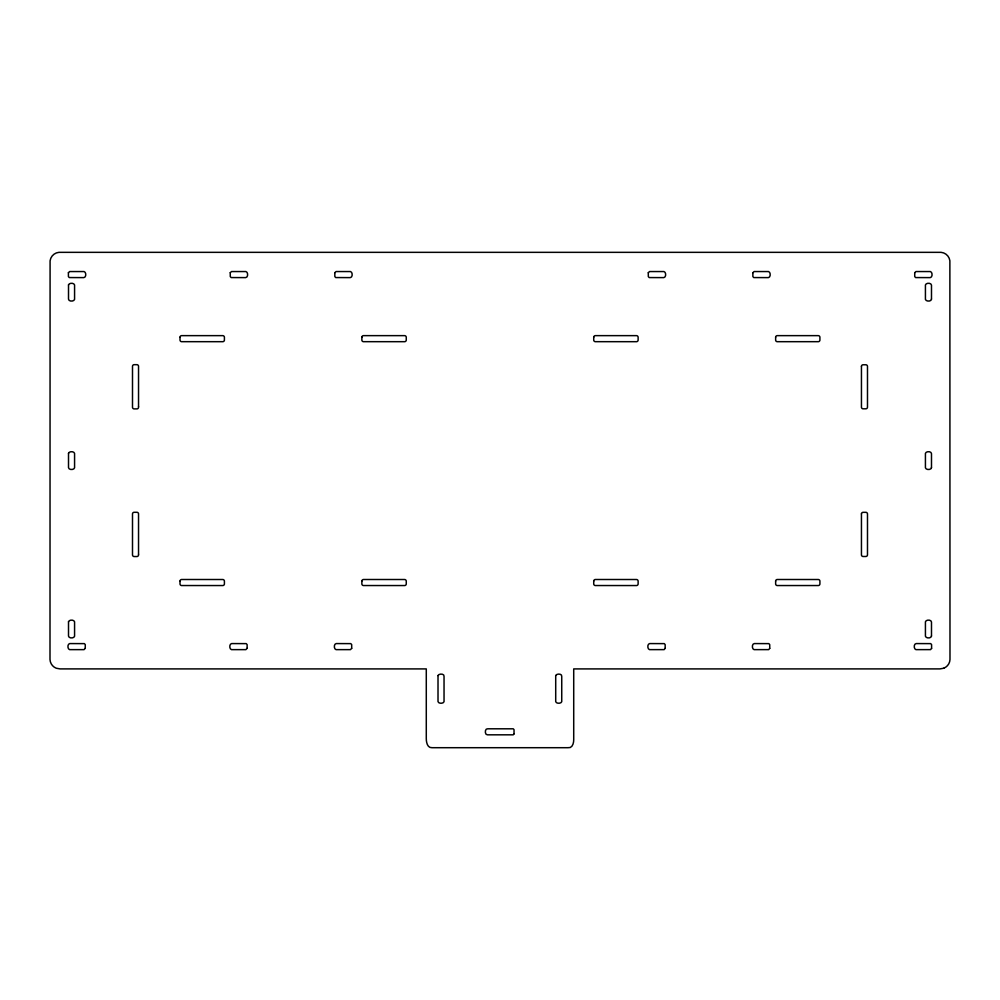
<?xml version="1.0" encoding="UTF-8"?>
<svg xmlns="http://www.w3.org/2000/svg" width="1000" height="1000" viewBox="0 0 1000 1000"><rect width="100%" height="100%" fill="white"/><g stroke="black" fill="none" stroke-linecap="round" stroke-linejoin="round"><path stroke-width="1.5" d="M943.763 668.225L939.987 668.9L573.713 668.913L573.713 739.688C573.787 743.05 572.4 748.5 567.975 747.7L431.938 747.7C427.362 748.012 426.262 742.15 426.287 738.637L426.287 668.913L60.012 668.9L56.238 668.225A9.838 9.838 0 0 1 50 659.5L50.087 260.8A9.825 9.825 0 0 1 58.95 252.338L941.075 252.338A9.75 9.75 0 0 1 949.875 260.738L949.987 659.525A9.787 9.787 0 0 1 943.8 668.2M85.275 648.3L84.062 649.638L69.638 649.638C67.337 649.125 67.312 643.838 69.787 643.575L84.388 643.625L85.262 644.613L85.275 648.3M247.138 648.3L245.912 649.638L231.5 649.638C229.2 649.125 229.175 643.838 231.65 643.575L246.25 643.625L247.125 644.613L247.138 648.3M351.7 648.3L350.475 649.638L336.05 649.638C333.75 649.125 333.725 643.838 336.2 643.575L350.8 643.625L351.688 644.613L351.7 648.3M438.013 675.537L438.013 701.587C438.375 703.812 443.512 703.787 444.038 701.675L444.038 676.438C444.65 673.5 438.812 673.45 438.013 675.537M555.712 675.537L555.712 701.587C556.075 703.812 561.213 703.787 561.737 701.675L561.737 676.438C562.35 673.5 556.512 673.45 555.712 675.537M648.3 272.738L648.312 276.575L649.2 277.575L663.8 277.613C666.275 277.362 666.25 272.062 663.95 271.55L649.525 271.55L648.3 272.738M752.862 272.738L752.875 276.575L753.75 277.575L768.35 277.613C770.825 277.362 770.8 272.062 768.5 271.55L754.087 271.55L752.862 272.738M914.725 272.738L914.737 276.575L915.612 277.575L930.212 277.613C932.688 277.362 932.663 272.062 930.362 271.55L915.938 271.55L914.725 272.738M775.638 337.262L775.638 340.025A1.65 1.65 0 0 0 777.175 341.688L818.425 341.675A1.663 1.663 0 0 0 819.912 340.012L819.912 337.212A1.663 1.663 0 0 0 818.225 335.637L777.3 335.637A1.65 1.65 0 0 0 775.638 337.262M775.638 581.125L775.638 583.888A1.65 1.65 0 0 0 777.175 585.55L818.425 585.538A1.663 1.663 0 0 0 819.912 583.875L819.912 581.075A1.663 1.663 0 0 0 818.225 579.513L777.3 579.5A1.65 1.65 0 0 0 775.638 581.125M138.537 406.55L138.537 407.362A1.65 1.65 0 0 1 136.875 408.888L134.113 408.888A1.65 1.65 0 0 1 132.5 407.238L132.5 366.362A1.65 1.65 0 0 1 134.075 364.675L136.862 364.675A1.65 1.65 0 0 1 138.537 366.163L138.537 406.55M138.537 554.188L138.537 555A1.65 1.65 0 0 1 136.875 556.538L134.113 556.538A1.65 1.65 0 0 1 132.5 554.875L132.5 513.962A1.65 1.65 0 0 1 134.075 512.288L136.862 512.288A1.65 1.65 0 0 1 138.537 513.775L138.537 554.188M68.412 272.712L68.412 276.55L69.262 277.562L83.812 277.613C86.375 277.512 86.388 272.05 84.062 271.55L69.638 271.55L68.412 272.712M68.513 453.288L68.513 467.65C68.763 470.125 74.062 470.1 74.575 467.8L74.575 453.387C74.025 451.15 69.2 451.125 68.513 453.288M68.513 621.712L68.513 636.075C68.763 638.55 74.062 638.525 74.575 636.225L74.575 621.8C74.025 619.575 69.2 619.55 68.513 621.712M230.263 272.712L230.275 276.55L231.125 277.562L245.675 277.613C248.238 277.512 248.25 272.05 245.912 271.55L231.5 271.55L230.263 272.712M334.825 272.712L334.837 276.55L335.688 277.562L350.238 277.613C352.8 277.512 352.8 272.05 350.475 271.55L336.05 271.55L334.825 272.712M665.175 648.337L664.163 649.625L649.525 649.638C647.225 649.1 647.2 643.7 649.762 643.575L664.312 643.625L665.163 644.638L665.175 648.337M769.737 648.337L768.725 649.625L754.087 649.638C751.787 649.1 751.75 643.7 754.325 643.575L768.875 643.625L769.725 644.638L769.737 648.337M931.488 299.15C931.375 301.725 925.962 301.688 925.425 299.387L925.425 284.975C925.938 282.675 931.237 282.65 931.488 285.113L931.488 299.15M931.6 648.337L930.588 649.625L915.938 649.638C913.65 649.1 913.612 643.7 916.188 643.575L930.738 643.625L931.587 644.638L931.6 648.337M180.012 337.212L180.012 340.012A1.663 1.663 0 0 0 181.5 341.675L222.875 341.688A1.663 1.663 0 0 0 224.412 340.025L224.412 337.262A1.663 1.663 0 0 0 222.75 335.637L181.7 335.637A1.663 1.663 0 0 0 180.012 337.212M180.012 581.087L180.012 583.875A1.663 1.663 0 0 0 181.5 585.538L222.875 585.55A1.663 1.663 0 0 0 224.412 583.888L224.412 581.125A1.663 1.663 0 0 0 222.75 579.513L181.7 579.5A1.663 1.663 0 0 0 180.012 581.087M361.863 337.212L361.863 340.012A1.663 1.663 0 0 0 363.35 341.675L404.725 341.688A1.663 1.663 0 0 0 406.262 340.025L406.262 337.262A1.663 1.663 0 0 0 404.6 335.637L363.55 335.637A1.663 1.663 0 0 0 361.863 337.212M361.863 581.087L361.863 583.875A1.663 1.663 0 0 0 363.35 585.538L404.725 585.55A1.663 1.663 0 0 0 406.262 583.888L406.262 581.125A1.663 1.663 0 0 0 404.6 579.513L363.55 579.5A1.663 1.663 0 0 0 361.863 581.087M593.725 337.212L593.725 340.012A1.663 1.663 0 0 0 595.225 341.675L636.6 341.688A1.663 1.663 0 0 0 638.125 340.025L638.125 337.262A1.663 1.663 0 0 0 636.475 335.637L595.413 335.637A1.663 1.663 0 0 0 593.725 337.212M593.725 581.087L593.725 583.875A1.663 1.663 0 0 0 595.225 585.538L636.6 585.55A1.663 1.663 0 0 0 638.125 583.888L638.125 581.125A1.663 1.663 0 0 0 636.475 579.513L595.413 579.5A1.663 1.663 0 0 0 593.725 581.087M861.45 366.262L861.45 407.275A1.65 1.65 0 0 0 863.112 408.8L865.875 408.8A1.65 1.65 0 0 0 867.487 407.15L867.487 366.45A1.65 1.65 0 0 0 865.925 364.775L863.112 364.775A1.65 1.65 0 0 0 861.45 366.262M861.45 513.812L861.45 554.963A1.65 1.65 0 0 0 863.112 556.487L865.875 556.487A1.65 1.65 0 0 0 867.487 554.837L867.487 514.012A1.65 1.65 0 0 0 865.925 512.325L863.125 512.325A1.65 1.65 0 0 0 861.45 513.812M68.513 284.837L68.513 299.15C68.625 301.725 74.037 301.688 74.575 299.387L74.575 284.975C74.05 282.725 69.25 282.725 68.513 284.837M931.488 467.65C931.237 470.125 925.938 470.1 925.425 467.8L925.425 453.387C925.962 451.087 931.375 451.05 931.488 453.625L931.488 467.65M931.488 636.075C931.237 638.55 925.938 638.525 925.425 636.225L925.425 621.8C925.962 619.5 931.375 619.475 931.488 622.05L931.488 636.075M514.038 733.875L513.237 734.825L487.512 734.825C484.525 735.25 484.613 728.088 487.725 728.8L513.25 728.812L514.025 729.65L514.038 733.875"/></g></svg>
